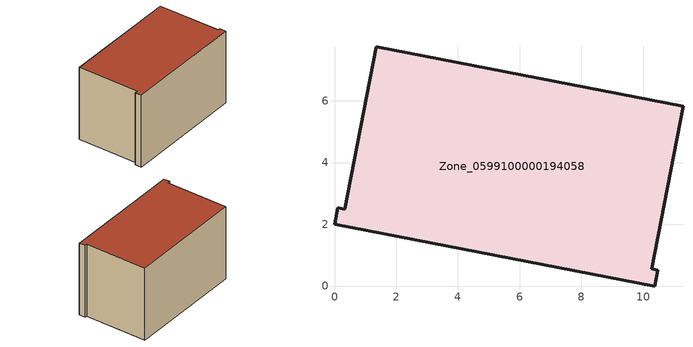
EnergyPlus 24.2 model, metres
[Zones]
Zone_0599100000194058
 floor ground (C_G): 10.37,0 0,2.01 0.1,2.54 0.33,2.49 1.35,7.75 11.29,5.82 10.27,0.56 10.47,0.52 z0
 wall outside (C_F): 0.33,2.49 0.1,2.54 0,2.01 10.37,0 10.47,0.52 10.27,0.56 11.29,5.82 1.35,7.75 0.33,2.49 z0:6.46
 roof outside (C_R): 11.29,5.82 1.35,7.75 0.33,2.49 0.1,2.54 0,2.01 10.37,0 10.47,0.52 10.27,0.56 z6.46
[BUILDING]
Pand.0599100000194058: North Axis=0; Terrain=City; Loads Convergence Tolerance Value=0.04; Temperature Convergence Tolerance Value=0.4; Solar Distribution=FullExterior; Maximum Number of Warmup Days=25; Minimum Number of Warmup Days=1
[Site:Location]
Rotterdam.The.Hague.AP_ZH_NLD Design_Conditions: Latitude=51.96; Longitude=4.45; Time Zone=1; Elevation=-4.5
[SITE:GROUNDTEMPERATURE:BUILDINGSURFACE]
18, 18, 18, 18, 18, 18, 18, 18, 18, 18, 18, 18
[MATERIAL] Thermal Absorptance=0.9; Solar Absorptance=0.7; Visible Absorptance=0.7
Name | Roughness | Thickness | Conductivity | Density | Specific Heat
G.TC.1992-2005 | MediumSmooth | 0.15 | 0.06 | 540 | 1210
F.TC.1992-2005 | Rough | 0.3 | 0.12 | 1920 | 840
R.TC.1992-2005 | MediumRough | 0.2 | 0.08 | 1500 | 1000
[CONSTRUCTION]
C_G: G.TC.1992-2005
C_F: F.TC.1992-2005
C_R: R.TC.1992-2005
[ZONE]
Zone_0599100000194058: Type=1; Multiplier=1; Ceiling Height=Autocalculate; Volume=Autocalculate; Floor Area=autocalculate; Part of Total Floor Area=Yes
[ZONEINFILTRATION:DESIGNFLOWRATE]
Infil_Zone_0599100000194058: Zone or ZoneList or Space or SpaceList=Zone_0599100000194058; Schedule=AlwaysOn; Design Flow Rate Calculation Method=Flow/Area; Flow Rate per Floor Area=0.0015; Constant Term Coefficient=1; Temperature Term Coefficient=0; Velocity Term Coefficient=0; Velocity Squared Term Coefficient=0
[HVACTEMPLATE:ZONE:IDEALLOADSAIRSYSTEM]
Zone_0599100000194058: Maximum Heating Supply Air Temperature=50; Minimum Cooling Supply Air Temperature=13; Maximum Heating Supply Air Humidity Ratio=0.0156; Minimum Cooling Supply Air Humidity Ratio=0.0077; Heating Limit=NoLimit; Cooling Limit=NoLimit; Dehumidification Control Type=ConstantSensibleHeatRatio; Cooling Sensible Heat Ratio=0.7; Dehumidification Setpoint=60; Humidification Control Type=None; Humidification Setpoint=30; Outdoor Air Method=None; Outdoor Air Flow Rate per Person=0.00944; Outdoor Air Flow Rate per Zone Floor Area=0; Outdoor Air Flow Rate per Zone=0; Demand Controlled Ventilation Type=None; Outdoor Air Economizer Type=NoEconomizer; Heat Recovery Type=None; Sensible Heat Recovery Effectiveness=0.7; Latent Heat Recovery Effectiveness=0.65
[ZONECONTROL:THERMOSTAT]
ThermostatControl_Zone_0599100000194058: Zone or ZoneList=Zone_0599100000194058; Control Type Schedule=DualSetpointControlType; Control 1=Thermostat_Zone_0599100000194058; Temperature Difference Between Cutout And Setpoint=0
[THERMOSTATSETPOINT:DUALSETPOINT]
Thermostat_Zone_0599100000194058: Heating Setpoint Temperature Schedule=HeatingSetpoint_Zone_0599100000194058; Cooling Setpoint Temperature Schedule=CoolingSetpoint_Zone_0599100000194058
[SCHEDULE:COMPACT]
HeatingSetpoint_Zone_0599100000194058: Through: 12/31, For: AllDays, Until: 24:00, 21
CoolingSetpoint_Zone_0599100000194058: Through: 12/31, For: AllDays, Until: 24:00, 24
DualSetpointControlType: Through: 12/31, For: AllDays, Until: 24:00, 4
AlwaysOn: Through: 12/31, For: AllDays, Until: 24:00, 1
